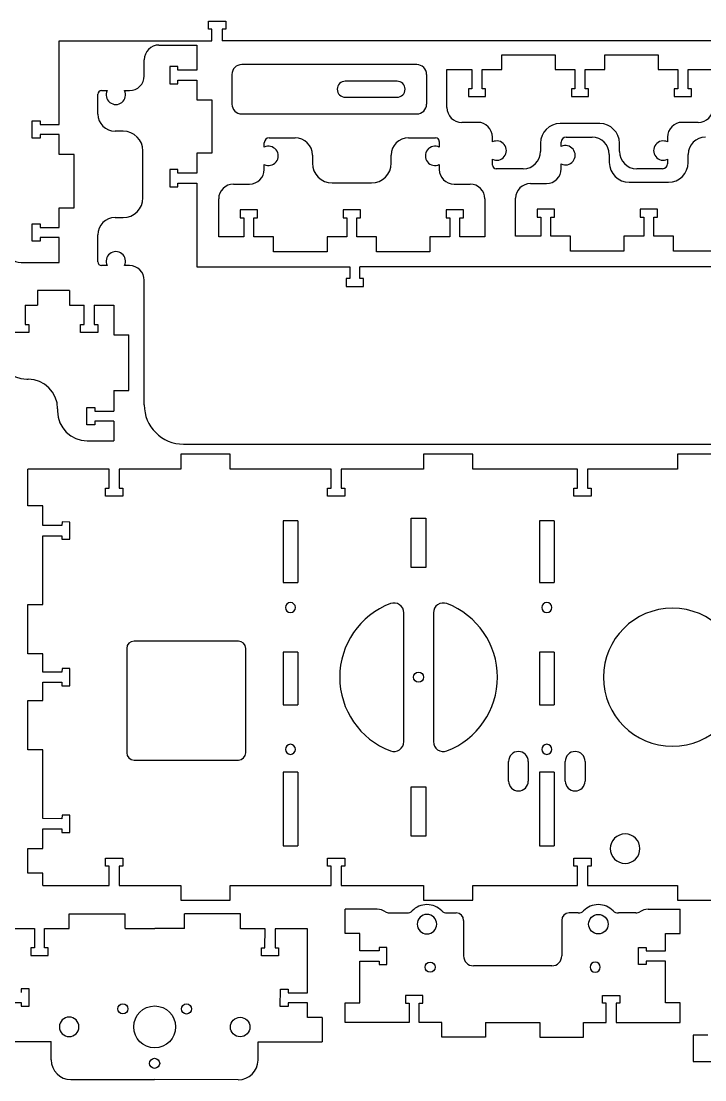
# Model space of a CAD drawing. Header units: millimetres. Extents: x 1598 to 2672, y 204 to 952.
# Drawn here: x 2026.1 to 2303.5, y 210.6 to 640.3 of the extents above; entities that cross this region are included whole.
import ezdxf

# ---------------------------------------------------------------- set-up
doc = ezdxf.new("R2010")
doc.units = ezdxf.units.MM
doc.layers.get('0').update_dxf_attribs({"color": 253, "lineweight": 70, "true_color": 0x8faf8f})

msp = doc.modelspace()

# ---------------------------------------------------------------- linework, layer by layer
at = {"color": 58, "lineweight": -3, "true_color": 0x484805}
for p, q in [((2102.06, 637.06), (2102.06, 640.26)), ((2102.06, 640.26), (2109.06, 640.26)), ((2109.06, 640.26), (2109.06, 637.06)), ((2103.51, 637.06), (2102.06, 637.06)), ((2103.51, 632.26), (2103.51, 637.06)), ((2109.06, 637.06), (2107.61, 637.06)), ((2107.61, 637.06), (2107.61, 632.26)), ((2041.55, 598.31), (2041.55, 632.26)), ((2041.55, 632.26), (2103.51, 632.26)), ((2306.71, 632.26), (2107.61, 632.26)), ((2082.01, 630.58), (2097.41, 630.58)), ((2097.41, 630.58), (2097.41, 620.4)), ((2076.01, 618.08), (2076.01, 624.58)), ((2086.41, 621.85), (2086.41, 614.85)), ((2089.61, 621.85), (2086.41, 621.85)), ((2089.61, 620.4), (2089.61, 621.85)), ((2097.41, 620.4), (2089.61, 620.4)), ((2086.41, 614.85), (2089.61, 614.85)), ((2089.61, 616.3), (2097.41, 616.3)), ((2089.61, 614.85), (2089.61, 616.3)), ((2097.41, 616.3), (2097.41, 608.3)), ((2057.19, 602.58), (2057.19, 610.58)), ((2058.69, 612.08), (2060.99, 612.08)), ((2068.03, 612.08), (2070.01, 612.08)), ((2097.41, 608.3), (2103.41, 608.3)), ((2103.41, 608.3), (2103.41, 586.63)), ((2030.55, 592.76), (2030.55, 599.76)), ((2030.55, 599.76), (2033.75, 599.76)), ((2033.75, 599.76), (2033.75, 598.31)), ((2033.75, 598.31), (2041.55, 598.31)), ((2041.55, 594.21), (2033.75, 594.21)), ((2033.75, 594.21), (2033.75, 592.76)), ((2041.55, 586.21), (2041.55, 594.21)), ((2067.51, 595.58), (2064.19, 595.58)), ((2033.75, 592.76), (2030.55, 592.76)), ((2047.55, 586.21), (2041.55, 586.21)), ((2047.55, 564.54), (2047.55, 586.21)), ((2075.51, 568.55), (2075.51, 587.58)), ((2097.41, 586.63), (2097.41, 578.63)), ((2103.41, 586.63), (2097.41, 586.63)), ((2086.41, 580.08), (2086.41, 573.08)), ((2089.61, 580.08), (2086.41, 580.08)), ((2089.61, 578.63), (2089.61, 580.08)), ((2097.41, 578.63), (2089.61, 578.63)), ((2086.41, 573.08), (2089.61, 573.08)), ((2089.61, 574.53), (2097.41, 574.53)), ((2089.61, 573.08), (2089.61, 574.53)), ((2097.41, 574.53), (2097.41, 540.58)), ((2041.55, 556.54), (2041.55, 564.54)), ((2041.55, 564.54), (2047.55, 564.54)), ((2064.19, 560.55), (2067.51, 560.55)), ((2030.55, 550.99), (2030.55, 557.99)), ((2030.55, 557.99), (2033.75, 557.99)), ((2033.75, 557.99), (2033.75, 556.54)), ((2033.75, 556.54), (2041.55, 556.54)), ((2033.75, 550.99), (2030.55, 550.99)), ((2041.55, 552.44), (2033.75, 552.44)), ((2033.75, 552.44), (2033.75, 550.99)), ((2041.55, 542.26), (2041.55, 552.44)), ((2057.19, 542.58), (2057.19, 553.55)), ((2026.15, 542.26), (2041.55, 542.26)), ((2060.99, 541.08), (2058.69, 541.08)), ((2070.01, 541.08), (2068.03, 541.08)), ((2097.41, 540.58), (2159.37, 540.58)), ((2159.37, 540.58), (2159.37, 535.78)), ((2362.57, 540.58), (2163.47, 540.58)), ((2163.47, 535.78), (2163.47, 540.58)), ((2076.01, 484.58), (2076.01, 535.08)), ((2157.92, 535.78), (2157.92, 532.58)), ((2159.37, 535.78), (2157.92, 535.78)), ((2164.92, 535.78), (2163.47, 535.78)), ((2164.92, 532.58), (2164.92, 535.78)), ((2157.92, 532.58), (2164.92, 532.58)), ((2092.01, 468.58), (2637.23, 468.58)), ((2110.92, 464.48), (2090.92, 464.48)), ((2090.92, 464.48), (2090.92, 458.48)), ((2110.92, 458.48), (2110.92, 464.48)), ((2209.33, 464.48), (2189.33, 464.48)), ((2189.33, 464.48), (2189.33, 458.48)), ((2209.33, 458.48), (2209.33, 464.48)), ((2312.35, 464.48), (2292.35, 464.48)), ((2292.35, 464.48), (2292.35, 458.48)), ((2061.8, 458.48), (2028.86, 458.48)), ((2028.86, 443.48), (2028.86, 458.48)), ((2061.8, 450.68), (2061.8, 458.48)), ((2090.92, 458.48), (2065.9, 458.48)), ((2065.9, 458.48), (2065.9, 450.68)), ((2151.8, 458.48), (2110.92, 458.48)), ((2151.8, 450.68), (2151.8, 458.48)), ((2189.33, 458.48), (2155.9, 458.48)), ((2155.9, 458.48), (2155.9, 450.68)), ((2251.8, 458.48), (2209.33, 458.48)), ((2251.8, 450.68), (2251.8, 458.48)), ((2292.35, 458.48), (2255.9, 458.48)), ((2255.9, 458.48), (2255.9, 450.68)), ((2060.35, 447.48), (2060.35, 450.68)), ((2060.35, 450.68), (2061.8, 450.68)), ((2067.35, 447.48), (2060.35, 447.48)), ((2065.9, 450.68), (2067.35, 450.68)), ((2067.35, 450.68), (2067.35, 447.48)), ((2150.35, 447.48), (2150.35, 450.68)), ((2150.35, 450.68), (2151.8, 450.68)), ((2157.35, 447.48), (2150.35, 447.48)), ((2155.9, 450.68), (2157.35, 450.68)), ((2157.35, 450.68), (2157.35, 447.48)), ((2250.35, 447.48), (2250.35, 450.68)), ((2250.35, 450.68), (2251.8, 450.68)), ((2257.35, 447.48), (2250.35, 447.48)), ((2255.9, 450.68), (2257.35, 450.68)), ((2257.35, 450.68), (2257.35, 447.48)), ((2034.86, 443.48), (2028.86, 443.48)), ((2034.86, 435.6), (2034.86, 443.48)), ((2184.33, 418.48), (2184.33, 438.48)), ((2184.33, 438.48), (2190.33, 438.48)), ((2190.33, 438.48), (2190.33, 418.48)), ((2042.65, 435.54), (2034.86, 435.6)), ((2042.66, 436.99), (2042.65, 435.54)), ((2045.85, 436.96), (2042.66, 436.99)), ((2045.85, 429.97), (2045.85, 436.96)), ((2132.33, 437.48), (2132.33, 412.48)), ((2138.33, 437.48), (2132.33, 437.48)), ((2138.33, 437.48), (2138.33, 412.48)), ((2236.35, 437.48), (2236.35, 412.48)), ((2242.35, 437.48), (2236.35, 437.48)), ((2242.35, 437.48), (2242.35, 412.48)), ((2034.86, 431.42), (2042.65, 431.42)), ((2034.86, 403.48), (2034.86, 431.42)), ((2042.65, 431.42), (2042.65, 429.97)), ((2042.65, 429.97), (2045.85, 429.97)), ((2190.33, 418.48), (2184.33, 418.48)), ((2132.33, 412.48), (2138.33, 412.48)), ((2236.35, 412.48), (2242.35, 412.48)), ((2028.86, 403.48), (2034.86, 403.48)), ((2028.86, 383.48), (2028.86, 403.48)), ((2181.33, 347.83), (2181.33, 400.13)), ((2193.33, 400.13), (2193.33, 347.83)), ((2114.22, 388.64), (2071.92, 388.64)), ((2034.86, 383.48), (2028.86, 383.48)), ((2034.86, 376.1), (2034.86, 383.48)), ((2068.92, 385.64), (2068.92, 343.34)), ((2117.22, 343.34), (2117.22, 385.64)), ((2132.33, 384.2), (2132.33, 362.76)), ((2138.33, 384.2), (2132.33, 384.2)), ((2138.33, 384.2), (2138.33, 362.76)), ((2236.35, 384.2), (2236.35, 362.76)), ((2242.35, 384.2), (2236.35, 384.2)), ((2242.35, 384.2), (2242.35, 362.76)), ((2042.65, 376.04), (2034.86, 376.1)), ((2042.66, 377.49), (2042.65, 376.04)), ((2045.85, 377.46), (2042.66, 377.49)), ((2045.85, 370.47), (2045.85, 377.46)), ((2034.85, 371.92), (2042.65, 371.92)), ((2034.85, 364.48), (2034.85, 371.92)), ((2042.65, 371.92), (2042.65, 370.47)), ((2042.65, 370.47), (2045.85, 370.47)), ((2028.85, 364.48), (2034.85, 364.48)), ((2028.85, 344.48), (2028.85, 364.48)), ((2132.33, 362.76), (2138.33, 362.76)), ((2236.35, 362.76), (2242.35, 362.76)), ((2034.85, 344.48), (2028.85, 344.48)), ((2034.85, 316.6), (2034.85, 344.48)), ((2071.92, 340.34), (2114.22, 340.34)), ((2223.85, 331.82), (2223.85, 339.82)), ((2231.85, 339.82), (2231.85, 331.82)), ((2246.85, 331.82), (2246.85, 339.82)), ((2254.85, 339.82), (2254.85, 331.82)), ((2132.33, 335.48), (2132.33, 305.48)), ((2138.33, 335.48), (2132.33, 335.48)), ((2138.33, 335.48), (2138.33, 305.48)), ((2236.35, 335.48), (2236.35, 305.48)), ((2242.35, 335.48), (2236.35, 335.48)), ((2242.35, 335.48), (2242.35, 305.48)), ((2184.33, 309.48), (2184.33, 329.48)), ((2184.33, 329.48), (2190.33, 329.48)), ((2190.33, 329.48), (2190.33, 309.48)), ((2042.66, 317.99), (2042.65, 316.54)), ((2045.85, 317.96), (2042.66, 317.99)), ((2042.65, 316.54), (2034.85, 316.6)), ((2045.85, 310.97), (2045.85, 317.96)), ((2034.85, 312.42), (2042.65, 312.42)), ((2034.85, 304.48), (2034.85, 312.42)), ((2042.65, 312.42), (2042.65, 310.97)), ((2042.65, 310.97), (2045.85, 310.97)), ((2190.33, 309.48), (2184.33, 309.48)), ((2132.33, 305.48), (2138.33, 305.48)), ((2236.35, 305.48), (2242.35, 305.48)), ((2028.85, 304.48), (2034.85, 304.48)), ((2028.85, 294.48), (2028.85, 304.48)), ((2060.35, 297.28), (2060.35, 300.48)), ((2060.35, 300.48), (2067.35, 300.48)), ((2061.8, 297.28), (2060.35, 297.28)), ((2061.8, 289.48), (2061.8, 297.28)), ((2067.35, 297.28), (2065.9, 297.28)), ((2065.9, 297.28), (2065.9, 289.48)), ((2067.35, 300.48), (2067.35, 297.28)), ((2150.35, 297.28), (2150.35, 300.48)), ((2150.35, 300.48), (2157.35, 300.48)), ((2151.8, 297.28), (2150.35, 297.28)), ((2151.8, 289.48), (2151.8, 297.28)), ((2157.35, 297.28), (2155.9, 297.28)), ((2155.9, 297.28), (2155.9, 289.48)), ((2157.35, 300.48), (2157.35, 297.28)), ((2250.35, 297.28), (2250.35, 300.48)), ((2250.35, 300.48), (2257.35, 300.48)), ((2251.8, 297.28), (2250.35, 297.28)), ((2251.8, 289.48), (2251.8, 297.28)), ((2257.35, 297.28), (2255.9, 297.28)), ((2255.9, 297.28), (2255.9, 289.48)), ((2257.35, 300.48), (2257.35, 297.28)), ((2034.85, 294.48), (2028.85, 294.48)), ((2034.85, 289.48), (2034.85, 294.48)), ((2034.85, 289.48), (2061.8, 289.48)), ((2065.9, 289.48), (2090.92, 289.48)), ((2090.92, 289.48), (2090.92, 283.48)), ((2110.92, 283.48), (2110.92, 289.48)), ((2110.92, 289.48), (2151.8, 289.48)), ((2155.9, 289.48), (2189.33, 289.48)), ((2189.33, 289.48), (2189.33, 283.48)), ((2209.33, 283.48), (2209.33, 289.48)), ((2209.33, 289.48), (2251.8, 289.48)), ((2255.9, 289.48), (2292.35, 289.48)), ((2292.35, 289.48), (2292.35, 283.48)), ((2090.92, 283.48), (2110.92, 283.48)), ((2189.33, 283.48), (2209.33, 283.48)), ((2292.35, 283.48), (2312.35, 283.48))]:
    msp.add_line(p, q, dxfattribs=at)
at = {"color": 38, "lineweight": -3, "true_color": 0x482605}
for p, q in [((2221.09, 626.63), (2242.76, 626.63)), ((2221.09, 620.63), (2221.09, 626.63)), ((2242.76, 626.63), (2242.76, 620.63)), ((2262.86, 626.63), (2284.53, 626.63)), ((2262.86, 620.63), (2262.86, 626.63)), ((2284.53, 626.63), (2284.53, 620.63)), ((2198.81, 620.63), (2208.99, 620.63)), ((2198.81, 605.2), (2198.81, 620.63)), ((2208.99, 620.63), (2208.99, 612.83)), ((2213.09, 620.63), (2221.09, 620.63)), ((2213.09, 612.83), (2213.09, 620.63)), ((2242.76, 620.63), (2250.76, 620.63)), ((2250.76, 620.63), (2250.76, 612.83)), ((2254.86, 620.63), (2262.86, 620.63)), ((2254.86, 612.83), (2254.86, 620.63)), ((2284.53, 620.63), (2292.53, 620.63)), ((2292.53, 620.63), (2292.53, 612.83)), ((2296.63, 620.63), (2306.81, 620.63)), ((2296.63, 612.83), (2296.63, 620.63)), ((2207.54, 612.83), (2207.54, 609.63)), ((2208.99, 612.83), (2207.54, 612.83)), ((2214.54, 612.83), (2213.09, 612.83)), ((2214.54, 609.63), (2214.54, 612.83)), ((2249.31, 612.83), (2249.31, 609.63)), ((2250.76, 612.83), (2249.31, 612.83)), ((2256.31, 612.83), (2254.86, 612.83)), ((2256.31, 609.63), (2256.31, 612.83)), ((2291.08, 612.83), (2291.08, 609.63)), ((2292.53, 612.83), (2291.08, 612.83)), ((2298.08, 612.83), (2296.63, 612.83)), ((2298.08, 609.63), (2298.08, 612.83)), ((2207.54, 609.63), (2214.54, 609.63)), ((2249.31, 609.63), (2256.31, 609.63)), ((2291.08, 609.63), (2298.08, 609.63)), ((2211.31, 599.2), (2204.81, 599.2)), ((2260.81, 598.7), (2244.81, 598.7)), ((2300.81, 599.2), (2294.31, 599.2)), ((2217.31, 591.24), (2217.31, 593.2)), ((2247.21, 593.19), (2257.71, 593.19)), ((2288.31, 593.2), (2288.31, 591.24)), ((2124.73, 589.09), (2124.73, 590.93)), ((2126.73, 592.93), (2137.23, 592.93)), ((2183.23, 592.93), (2194.23, 592.93)), ((2195.73, 591.43), (2195.73, 589.09)), ((2236.81, 590.7), (2236.81, 587.38)), ((2245.21, 589.35), (2245.21, 591.19)), ((2268.81, 587.38), (2268.81, 590.7)), ((2144.23, 585.93), (2144.23, 582.61)), ((2176.23, 582.61), (2176.23, 585.93)), ((2264.71, 586.19), (2264.71, 582.87)), ((2296.71, 582.87), (2296.71, 586.19)), ((2124.73, 580.11), (2124.73, 582.06)), ((2195.73, 582.06), (2195.73, 580.11)), ((2217.31, 581.88), (2217.31, 584.21)), ((2229.81, 580.38), (2218.81, 580.38)), ((2245.21, 580.37), (2245.21, 582.32)), ((2286.31, 580.38), (2275.81, 580.38)), ((2288.31, 584.21), (2288.31, 582.38)), ((2112.23, 574.11), (2118.73, 574.11)), ((2152.23, 574.61), (2168.23, 574.61)), ((2201.73, 574.11), (2208.23, 574.11)), ((2232.71, 574.37), (2239.21, 574.37)), ((2272.71, 574.87), (2288.71, 574.87)), ((2106.23, 552.68), (2106.23, 568.11)), ((2214.23, 568.11), (2214.23, 552.68)), ((2226.71, 552.94), (2226.71, 568.37)), ((2114.96, 563.68), (2114.96, 560.48)), ((2121.96, 563.68), (2114.96, 563.68)), ((2121.96, 560.48), (2121.96, 563.68)), ((2156.73, 563.68), (2156.73, 560.48)), ((2163.73, 563.68), (2156.73, 563.68)), ((2163.73, 560.48), (2163.73, 563.68)), ((2198.5, 563.68), (2198.5, 560.48)), ((2205.5, 563.68), (2198.5, 563.68)), ((2205.5, 560.48), (2205.5, 563.68)), ((2235.44, 563.94), (2235.44, 560.74)), ((2242.44, 563.94), (2235.44, 563.94)), ((2242.44, 560.74), (2242.44, 563.94)), ((2277.21, 563.94), (2277.21, 560.74)), ((2284.21, 563.94), (2277.21, 563.94)), ((2284.21, 560.74), (2284.21, 563.94)), ((2114.96, 560.48), (2116.41, 560.48)), ((2116.41, 560.48), (2116.41, 552.68)), ((2120.51, 560.48), (2121.96, 560.48)), ((2120.51, 552.68), (2120.51, 560.48)), ((2156.73, 560.48), (2158.18, 560.48)), ((2158.18, 560.48), (2158.18, 552.68)), ((2162.28, 560.48), (2163.73, 560.48)), ((2162.28, 552.68), (2162.28, 560.48)), ((2198.5, 560.48), (2199.95, 560.48)), ((2199.95, 560.48), (2199.95, 552.68)), ((2204.05, 560.48), (2205.5, 560.48)), ((2204.05, 552.68), (2204.05, 560.48)), ((2235.44, 560.74), (2236.89, 560.74)), ((2236.89, 560.74), (2236.89, 552.94)), ((2240.99, 560.74), (2242.44, 560.74)), ((2240.99, 552.94), (2240.99, 560.74)), ((2277.21, 560.74), (2278.66, 560.74)), ((2278.66, 560.74), (2278.66, 552.94)), ((2282.76, 560.74), (2284.21, 560.74)), ((2282.76, 552.94), (2282.76, 560.74)), ((2116.41, 552.68), (2106.23, 552.68)), ((2128.51, 552.68), (2120.51, 552.68)), ((2128.51, 546.68), (2128.51, 552.68)), ((2150.18, 552.68), (2150.18, 546.68)), ((2158.18, 552.68), (2150.18, 552.68)), ((2170.28, 552.68), (2162.28, 552.68)), ((2170.28, 546.68), (2170.28, 552.68)), ((2191.95, 552.68), (2191.95, 546.68)), ((2199.95, 552.68), (2191.95, 552.68)), ((2214.23, 552.68), (2204.05, 552.68)), ((2236.89, 552.94), (2226.71, 552.94)), ((2248.99, 552.94), (2240.99, 552.94)), ((2248.99, 546.94), (2248.99, 552.94)), ((2270.66, 552.94), (2270.66, 546.94)), ((2278.66, 552.94), (2270.66, 552.94)), ((2290.76, 552.94), (2282.76, 552.94)), ((2290.76, 546.94), (2290.76, 552.94)), ((2150.18, 546.68), (2128.51, 546.68)), ((2191.95, 546.68), (2170.28, 546.68)), ((2270.66, 546.94), (2248.99, 546.94)), ((2312.43, 546.94), (2290.76, 546.94)), ((2045.67, 530.95), (2032.77, 530.95)), ((2032.77, 530.95), (2032.77, 524.95)), ((2045.67, 530.95), (2045.67, 524.95)), ((2027.77, 524.95), (2032.77, 524.95)), ((2027.77, 524.95), (2027.77, 517.15)), ((2045.67, 524.95), (2051.67, 524.95)), ((2051.67, 517.15), (2051.67, 524.95)), ((2055.77, 524.95), (2063.72, 524.95)), ((2055.77, 524.95), (2055.77, 517.15)), ((2063.72, 524.95), (2063.72, 512.95)), ((2027.77, 517.15), (2029.22, 517.15)), ((2029.22, 517.15), (2029.22, 513.95)), ((2050.22, 513.95), (2050.22, 517.15)), ((2050.22, 517.15), (2051.67, 517.15)), ((2055.77, 517.15), (2057.22, 517.15)), ((2057.22, 517.15), (2057.22, 513.95)), ((2029.22, 513.95), (2022.22, 513.95)), ((2057.22, 513.95), (2050.22, 513.95)), ((2063.72, 512.95), (2069.72, 512.95)), ((2069.72, 490.38), (2069.72, 512.95)), ((2028.44, 494.95), (2028.89, 494.95)), ((2063.72, 490.38), (2063.72, 482)), ((2063.72, 490.38), (2069.72, 490.38)), ((2040.89, 482.95), (2040.89, 481.95)), ((2052.72, 476.45), (2052.72, 483.45)), ((2052.72, 483.45), (2055.92, 483.45)), ((2055.92, 483.45), (2055.92, 482)), ((2055.92, 482), (2063.72, 482)), ((2063.72, 477.9), (2055.92, 477.9)), ((2055.92, 477.9), (2055.92, 476.45)), ((2063.72, 477.9), (2063.72, 469.95)), ((2055.92, 476.45), (2052.72, 476.45)), ((2052.89, 469.95), (2063.72, 469.95)), ((2170.54, 279.79), (2157.49, 279.79)), ((2157.49, 270.02), (2157.49, 279.79)), ((2280.44, 279.79), (2293.49, 279.79)), ((2293.49, 270.02), (2293.49, 279.79)), ((2045.58, 277.99), (2068.25, 277.99)), ((2045.58, 271.99), (2045.58, 277.99)), ((2068.25, 271.99), (2068.25, 277.99)), ((2092.35, 271.97), (2092.36, 277.97)), ((2115.03, 277.92), (2092.36, 277.97)), ((2115.02, 271.92), (2115.03, 277.92)), ((2175.49, 278.31), (2180, 278.31)), ((2180, 278.31), (2182.59, 278.31)), ((2198.86, 278.29), (2202.59, 278.29)), ((2205.59, 275.29), (2205.59, 260.83)), ((2245.4, 275.29), (2245.4, 260.83)), ((2252.12, 278.29), (2248.39, 278.29)), ((2270.98, 278.31), (2268.39, 278.31)), ((2275.5, 278.31), (2270.98, 278.31)), ((2018.3, 271.99), (2031.48, 271.99)), ((2031.48, 271.99), (2031.48, 264.19)), ((2035.58, 271.99), (2045.58, 271.99)), ((2035.58, 264.19), (2035.58, 271.99)), ((2068.25, 271.99), (2080.3, 271.99)), ((2092.35, 271.97), (2080.3, 271.99)), ((2125.02, 271.9), (2115.02, 271.92)), ((2125, 264.1), (2125.02, 271.9)), ((2129.12, 271.89), (2129.1, 264.09)), ((2142.3, 271.86), (2129.12, 271.89)), ((2142.24, 245.91), (2142.3, 271.86)), ((2163.49, 270.02), (2157.49, 270.02)), ((2163.49, 262.88), (2163.49, 270.02)), ((2287.49, 270.02), (2293.49, 270.02)), ((2287.49, 262.88), (2287.49, 270.02)), ((2030.03, 264.19), (2030.03, 260.99)), ((2031.48, 264.19), (2030.03, 264.19)), ((2037.03, 264.19), (2035.58, 264.19)), ((2037.03, 260.99), (2037.03, 264.19)), ((2123.55, 264.1), (2125, 264.1)), ((2123.55, 260.9), (2123.55, 264.1)), ((2129.1, 264.09), (2130.55, 264.08)), ((2130.55, 264.08), (2130.55, 260.88)), ((2171.29, 262.88), (2163.49, 262.88)), ((2171.29, 264.33), (2171.29, 262.88)), ((2174.49, 264.33), (2171.29, 264.33)), ((2174.49, 257.33), (2174.49, 264.33)), ((2276.49, 257.33), (2276.49, 264.33)), ((2276.49, 264.33), (2279.69, 264.33)), ((2279.69, 264.33), (2279.69, 262.88)), ((2279.69, 262.88), (2287.49, 262.88)), ((2030.03, 260.99), (2037.03, 260.99)), ((2130.55, 260.88), (2123.55, 260.9)), ((2163.49, 258.78), (2171.29, 258.78)), ((2163.49, 241.83), (2163.49, 258.78)), ((2171.29, 258.78), (2171.29, 257.33)), ((2287.49, 258.78), (2279.69, 258.78)), ((2279.69, 258.78), (2279.69, 257.33)), ((2287.49, 241.83), (2287.49, 258.78)), ((2171.29, 257.33), (2174.49, 257.33)), ((2241.4, 256.83), (2209.59, 256.83)), ((2279.69, 257.33), (2276.49, 257.33)), ((2026.1, 247.49), (2026.1, 246.04)), ((2029.3, 247.49), (2026.1, 247.49)), ((2029.3, 240.49), (2029.3, 247.49)), ((2131.23, 240.38), (2131.25, 247.38)), ((2131.25, 247.38), (2134.45, 247.38)), ((2134.45, 247.38), (2134.44, 245.93)), ((2134.44, 245.93), (2142.24, 245.91)), ((2018.3, 241.94), (2026.1, 241.94)), ((2026.1, 241.94), (2026.1, 240.49)), ((2134.44, 241.83), (2134.43, 240.38)), ((2142.24, 241.81), (2134.44, 241.83)), ((2142.22, 235.89), (2142.24, 241.81)), ((2157.59, 241.83), (2163.49, 241.83)), ((2157.59, 233.83), (2157.59, 241.83)), ((2181.99, 244.83), (2181.99, 241.63)), ((2188.99, 244.83), (2181.99, 244.83)), ((2181.99, 241.63), (2183.44, 241.63)), ((2183.44, 241.63), (2183.44, 233.83)), ((2187.54, 241.63), (2188.99, 241.63)), ((2187.54, 233.83), (2187.54, 241.63)), ((2188.99, 241.63), (2188.99, 244.83)), ((2261.99, 241.63), (2261.99, 244.83)), ((2261.99, 244.83), (2268.99, 244.83)), ((2263.44, 241.63), (2261.99, 241.63)), ((2263.44, 233.83), (2263.44, 241.63)), ((2267.54, 241.63), (2267.54, 233.83)), ((2268.99, 241.63), (2267.54, 241.63)), ((2268.99, 244.83), (2268.99, 241.63)), ((2293.4, 241.83), (2287.49, 241.83)), ((2293.4, 233.83), (2293.4, 241.83)), ((2026.1, 240.49), (2029.3, 240.49)), ((2134.43, 240.38), (2131.23, 240.38)), ((2148.22, 235.88), (2142.22, 235.89)), ((2148.22, 235.88), (2148.19, 226)), ((2183.44, 233.83), (2157.59, 233.83)), ((2196.77, 233.83), (2187.54, 233.83)), ((2196.77, 227.83), (2196.77, 233.83)), ((2214.44, 233.83), (2214.44, 227.83)), ((2214.44, 233.83), (2236.54, 233.83)), ((2236.54, 233.83), (2236.54, 227.83)), ((2254.21, 233.83), (2263.44, 233.83)), ((2254.21, 227.83), (2254.21, 233.83)), ((2267.54, 233.83), (2293.4, 233.83)), ((2214.44, 227.83), (2196.77, 227.83)), ((2236.54, 227.83), (2254.21, 227.83)), ((2304.7, 228.76), (2298.7, 228.76)), ((2298.7, 228.76), (2298.7, 218.03)), ((2012.31, 226.14), (2038.3, 226.14)), ((2038.3, 218.64), (2038.3, 226.14)), ((2122.19, 218.55), (2122.2, 226.05)), ((2122.2, 226.05), (2148.19, 226)), ((2298.7, 218.03), (2479.7, 218.03)), ((2046.3, 210.64), (2080.23, 210.64)), ((2114.17, 210.57), (2080.23, 210.64))]:
    msp.add_line(p, q, dxfattribs=at)
at = {"color": 98, "lineweight": -3, "true_color": 0x054805}
for p, q in [((2186.59, 622.62), (2115.59, 622.62)), ((2111.59, 618.62), (2111.59, 606.62)), ((2178.59, 615.87), (2157.59, 615.87)), ((2190.59, 618.62), (2190.59, 606.62)), ((2157.59, 609.37), (2178.59, 609.37)), ((2115.59, 602.62), (2186.59, 602.62))]:
    msp.add_line(p, q, dxfattribs=at)
at = {"color": 58, "lineweight": -3, "true_color": 0x484805, "extrusion": (2.08167e-17, 2.77556e-17, -1)}
for centre, radius in [((-2135.33, 402.25), 2.05), ((-2239.35, 402.25), 2.05), ((-2290.35, 373.98), 28), ((-2135.33, 344.71), 2.05), ((-2239.35, 344.71), 2.05)]:
    msp.add_circle(centre, radius, dxfattribs=at)
at = {"color": 58, "lineweight": -3, "true_color": 0x484805}
msp.add_circle((2187.33, 373.98), 2.05, dxfattribs=at)
at = {"color": 58, "lineweight": -3, "true_color": 0x484805, "extrusion": (2.08167e-17, 6.32635e-15, -1)}
msp.add_circle((-2271.11, 304.4), 6, dxfattribs=at)
at = {"color": 38, "lineweight": -3, "true_color": 0x482605, "extrusion": (2.08167e-17, 2.77556e-17, -1)}
for centre, radius in [((-2190.72, 273.76), 3.97), ((-2258.99, 256.31), 2.05), ((-2045.56, 232.06), 3.97)]:
    msp.add_circle(centre, radius, dxfattribs=at)
at = {"color": 38, "lineweight": -3, "true_color": 0x482605}
for centre, radius in [((2260.26, 273.76), 3.97), ((2191.99, 256.31), 2.05), ((2067.38, 239.36), 2.05), ((2093.15, 239.33), 2.05), ((2080.26, 232.06), 8.5), ((2114.95, 231.99), 3.97), ((2080.24, 217.26), 2.05)]:
    msp.add_circle(centre, radius, dxfattribs=at)
at = {"color": 58, "lineweight": -3, "true_color": 0x484805}
for centre, radius, start, end in [((2082.01, 624.58), 6, 90, 180), ((2070.01, 618.08), 6, 270, 360), ((2058.69, 610.58), 1.5, 90, 180), ((2064.51, 610.35), 3.92, 153.8115, 26.1885), ((2064.19, 602.58), 7, 180, 270), ((2067.51, 587.58), 8, 360, 90), ((2067.51, 568.55), 8, 270, 0), ((2064.19, 553.55), 7, 90, 180), ((2026.15, 548.26), 6, 180, 270), ((2064.51, 542.81), 3.92, 333.8115, 206.1885), ((2058.69, 542.58), 1.5, 180, 270), ((2070.01, 535.08), 6, 360, 90), ((2092.01, 484.58), 16, 180, 270), ((2177.33, 400.13), 4, 0, 110.9248), ((2197.33, 400.13), 4, 69.0752, 180), ((2187.33, 373.98), 32, 110.9248, 249.0752), ((2187.33, 373.98), 32, 290.9248, 69.0752), ((2071.92, 385.64), 3, 90, 180), ((2114.22, 385.64), 3, 360, 90), ((2177.33, 347.83), 4, 249.0752, 360), ((2197.33, 347.83), 4, 180, 290.9248), ((2227.85, 339.82), 4, 0, 180), ((2250.85, 339.82), 4, 0, 180), ((2071.92, 343.34), 3, 180, 270), ((2114.22, 343.34), 3, 270, 0), ((2227.85, 331.82), 4, 180, 360), ((2250.85, 331.82), 4, 180, 360)]:
    msp.add_arc(centre, radius, start, end, dxfattribs=at)
at = {"color": 98, "lineweight": -3, "true_color": 0x054805}
for centre, radius, start, end in [((2115.59, 618.62), 4, 90, 180), ((2186.59, 618.62), 4, 360, 90), ((2157.59, 612.62), 3.25, 90, 270), ((2178.59, 612.62), 3.25, 270, 90), ((2115.59, 606.62), 4, 180, 270), ((2186.59, 606.62), 4, 270, 360)]:
    msp.add_arc(centre, radius, start, end, dxfattribs=at)
at = {"color": 38, "lineweight": -3, "true_color": 0x482605}
for centre, radius, start, end in [((2204.81, 605.2), 6, 180, 270), ((2300.81, 605.2), 6, 270, 0), ((2211.31, 593.2), 6, 0, 90), ((2244.81, 590.7), 8, 90, 180), ((2260.81, 590.7), 8, 0, 90), ((2294.31, 593.2), 6, 90, 180), ((2247.21, 591.19), 2, 90, 180), ((2257.71, 586.19), 7, 0, 90), ((2303.71, 586.19), 7, 90, 180), ((2126.73, 590.93), 2, 90, 180), ((2126.46, 585.58), 3.92, 243.8115, 116.1885), ((2137.23, 585.93), 7, 0, 90), ((2183.23, 585.93), 7, 90, 180), ((2194, 585.58), 3.92, 63.8115, 296.1885), ((2194.23, 591.43), 1.5, 0, 90), ((2219.04, 587.73), 3.92, 243.8115, 116.1885), ((2246.94, 585.84), 3.92, 243.8115, 116.1885), ((2286.58, 587.73), 3.92, 63.8115, 296.1885), ((2229.81, 587.38), 7, 270, 0), ((2275.81, 587.38), 7, 180, 270), ((2118.73, 580.11), 6, 270, 0), ((2152.23, 582.61), 8, 180, 270), ((2168.23, 582.61), 8, 270, 0), ((2201.73, 580.11), 6, 180, 270), ((2218.81, 581.88), 1.5, 180, 270), ((2239.21, 580.37), 6, 270, 0), ((2272.71, 582.87), 8, 180, 270), ((2286.31, 582.38), 2, 270, 0), ((2288.71, 582.87), 8, 270, 0), ((2112.23, 568.11), 6, 90, 180), ((2208.23, 568.11), 6, 360, 90), ((2232.71, 568.37), 6, 90, 180), ((2028.44, 506.95), 12, 180, 270), ((2028.89, 482.95), 12, 0, 90), ((2052.89, 481.95), 12, 180, 270), ((2170.54, 273.79), 6, 56.6375, 90), ((2190.72, 273.17), 8.5, 44.9095, 134.9837), ((2260.26, 273.17), 8.5, 45.0163, 135.0905), ((2280.44, 273.79), 6, 90, 123.3625), ((2175.49, 281.31), 3, 236.6375, 269.954), ((2182.59, 281.31), 3, 270, 314.9837), ((2198.87, 281.29), 3, 224.9095, 269.954), ((2202.59, 275.29), 3, 360, 89.954), ((2248.4, 275.29), 3, 90.046, 180), ((2252.12, 281.29), 3, 270.046, 315.0905), ((2268.39, 281.31), 3, 225.0163, 270), ((2275.49, 281.31), 3, 270.046, 303.3625), ((2209.59, 260.83), 4, 180, 270), ((2241.4, 260.83), 4, 270, 0), ((2046.3, 218.64), 8, 180, 270), ((2114.19, 218.57), 8, 269.8768, 359.8768)]:
    msp.add_arc(centre, radius, start, end, dxfattribs=at)

doc.saveas('drawing.dxf')
